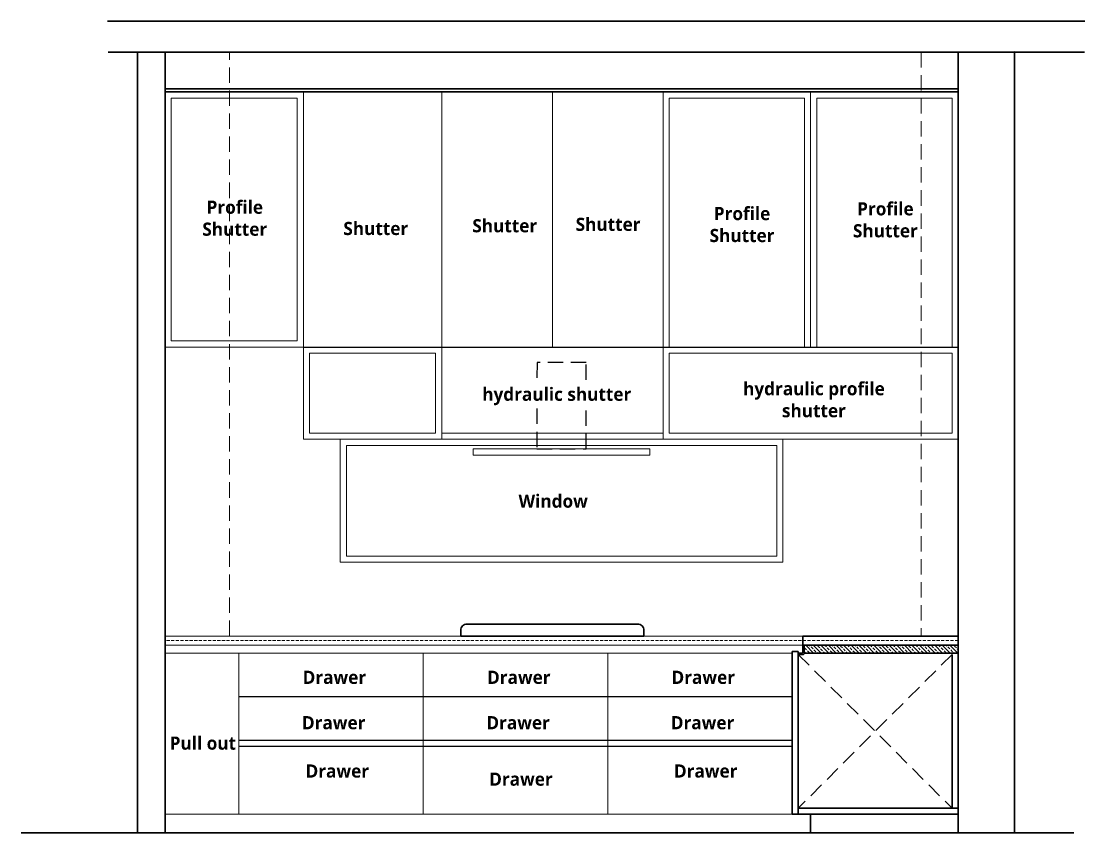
# Model space of a CAD drawing. Header units: millimetres. Extents: x 56222 to 3066687, y -650199 to -121287.
# Drawn here: x 139431.4 to 139604.4, y -183066.5 to -182934.5 of the extents above; entities that cross this region are included whole.
import ezdxf

# ---------------------------------------------------------------- set-up
doc = ezdxf.new("R2010")
doc.units = ezdxf.units.MM
doc.header["$MEASUREMENT"] = 0
doc.linetypes.add('DASHED', pattern=[0.75, 0.5, -0.25])
doc.linetypes.add('DASHED2', pattern=[0.375, 0.25, -0.125])
for name, color, linetype, lineweight in [('ELEVATION', 250, 'Continuous', 9), ('FIRST FLOOR ( DW_RAIL )', 7, 'Continuous', 9), ('FURNI', 25, 'Continuous', 5), ('FURNITURE', 32, 'Continuous', 9), ('Labelling', 1, 'Continuous', 25), ('SECTION ( SLAB PLine )', 104, 'Continuous', 30), ('Text', 7, 'Continuous', 15), ('XX~SLAB ( BEAM )~ ( DIM )', 7, 'Continuous', 9)]:
    doc.layers.add(name, color=color, linetype=linetype, lineweight=lineweight)
doc.layers.add('hatch', color=250, linetype='Continuous', lineweight=9, transparency=0.5)
doc.layers.add('str coll', color=6, linetype='Continuous')
doc.styles.get("Standard").update_dxf_attribs({"font": 'arial.ttf', "height": 6})

msp = doc.modelspace()

# ---------------------------------------------------------------- hatches: boundary and pattern name
at = {"layer": 'hatch', "transparency": 33554651}
h = msp.add_hatch(dxfattribs=at)
h.set_pattern_fill('ANSI33', color=256, scale=3.493167, angle=90, style=0)
h.set_pattern_definition([(135, (-5355707.0913, 4413352.0093), (-0.61751058278, -0.61751058278), []), (135, (-5355707.0913, 4413352.6268), (-0.61751058278, -0.61751058278), [0.43664592054, -0.21832296027])])
h.paths.add_polyline_path([(139583.789, -183037.302), (139583.789, -183036.017), (139558.74, -183036.023), (139558.74, -183037.308)])

# ---------------------------------------------------------------- linework, layer by layer
at = {"layer": 'ELEVATION', "lineweight": 30}
msp.add_lwpolyline([(139502.9, -183034.517), (139502.9, -183033.581, -0.4142136), (139503.9, -183032.581), (139531.679, -183032.581, -0.4142136), (139532.679, -183033.581), (139532.679, -183034.517)], format="xyb", close=True, dxfattribs=at)
at = {"layer": 'FIRST FLOOR ( DW_RAIL )', "lineweight": 0}
msp.add_line((139559.782, -183063.517), (139556.789, -183063.517), dxfattribs=at)
at = {"layer": 'FURNI', "lineweight": 0}
for p, q in [((139455.789, -182986.517), (139476.289, -182986.517)), ((139454.789, -182987.517), (139477.289, -182987.517))]:
    msp.add_line(p, q, dxfattribs=at)
for points in [[(139455.789, -182947.017), (139476.289, -182947.017), (139476.289, -182986.517), (139455.789, -182986.517)], [(139536.789, -182947.017), (139558.789, -182947.017), (139558.789, -182987.517), (139536.789, -182987.517)], [(139560.789, -182947.017), (139582.789, -182947.017), (139582.789, -182987.517), (139560.789, -182987.517)], [(139536.789, -182988.517), (139582.789, -182988.517), (139582.789, -183001.517), (139536.789, -183001.517)]]:
    msp.add_lwpolyline(points, close=True, dxfattribs=at)
at = {"layer": 'FURNITURE', "lineweight": 0}
for p, q in [((139477.289, -182946.017), (139477.289, -182987.517)), ((139499.789, -182946.017), (139499.789, -182987.517)), ((139517.809, -182946.017), (139517.809, -182987.517)), ((139535.789, -182946.017), (139535.789, -182987.517)), ((139559.789, -182946.017), (139559.789, -182987.517)), ((139477.289, -182987.517), (139583.789, -182987.517)), ((139535.789, -183001.517), (139499.789, -183001.517)), ((139535.789, -183002.517), (139477.289, -183002.517)), ((139454.789, -183063.517), (139454.789, -183036.016)), ((139454.789, -183063.517), (139454.789, -183036.016)), ((139466.793, -183037.304), (139454.789, -183037.305)), ((139558.74, -183037.305), (139583.789, -183037.305)), ((139454.789, -183063.517), (139556.791, -183063.517))]:
    msp.add_line(p, q, dxfattribs=at)
at = {"layer": 'FURNITURE', "lineweight": 25}
for p, q in [((139477.289, -182987.517), (139583.789, -182987.517)), ((139466.793, -183051.456), (139556.789, -183051.456)), ((139466.793, -183052.456), (139556.789, -183052.456))]:
    msp.add_line(p, q, dxfattribs=at)
at = {"layer": 'FURNITURE', "color": 0, "lineweight": 0}
for p, q in [((139454.789, -183034.517), (139583.789, -183034.517)), ((139454.789, -183036.016), (139583.789, -183036.016))]:
    msp.add_line(p, q, dxfattribs=at)
at = {"layer": 'FURNITURE', "color": 0, "lineweight": 30, "ltscale": 0.4}
for p, q in [((139583.789, -183034.517), (139558.54, -183034.517)), ((139558.54, -183034.517), (139558.54, -183036.017)), ((139558.54, -183034.517), (139558.54, -183036.017)), ((139558.54, -183036.017), (139583.789, -183036.017)), ((139558.54, -183036.017), (139583.789, -183036.017))]:
    msp.add_line(p, q, dxfattribs=at)
at = {"layer": 'FURNITURE', "linetype": 'DASHED', "lineweight": 0}
msp.add_line((139583.789, -183035.267), (139454.789, -183035.267), dxfattribs=at)
at = {"layer": 'FURNITURE', "lineweight": 30, "ltscale": 0.4}
for p, q in [((139556.789, -183063.517), (139556.79, -183037.017)), ((139557.789, -183037.017), (139556.789, -183037.017)), ((139557.789, -183063.517), (139557.789, -183037.017)), ((139582.789, -183062.518), (139582.789, -183037.517)), ((139583.789, -183066.517), (139583.789, -183037.517)), ((139556.789, -183063.517), (139557.662, -183063.517)), ((139559.789, -183063.517), (139559.789, -183066.517))]:
    msp.add_line(p, q, dxfattribs=at)
at = {"layer": 'FURNITURE', "color": 251, "linetype": 'DASHED2', "lineweight": 25, "ltscale": 10, "true_color": 0x636466}
for p, q in [((139557.789, -183037.517), (139582.789, -183062.518)), ((139582.789, -183037.517), (139557.789, -183062.518))]:
    msp.add_line(p, q, dxfattribs=at)
at = {"layer": 'FURNITURE', "lineweight": 30}
msp.add_line((139558.74, -183037.305), (139583.789, -183037.305), dxfattribs=at)
at = {"layer": 'FURNITURE', "lineweight": -3}
for p, q in [((139466.788, -183044.38), (139496.79, -183044.38)), ((139496.79, -183044.38), (139526.792, -183044.38)), ((139526.787, -183044.38), (139556.789, -183044.38))]:
    msp.add_line(p, q, dxfattribs=at)
at = {"layer": 'FURNITURE', "lineweight": 0}
for points in [[(139477.289, -182987.517), (139499.789, -182987.517), (139499.789, -183002.517), (139477.289, -183002.517)], [(139535.789, -182987.517), (139583.789, -182987.517), (139583.789, -183002.517), (139535.789, -183002.517)], [(139478.289, -182988.517), (139498.789, -182988.517), (139498.789, -183001.517), (139478.289, -183001.517)], [(139483.289, -183002.517), (139555.289, -183002.517), (139555.289, -183022.517), (139483.289, -183022.517)], [(139484.289, -183003.517), (139554.289, -183003.517), (139554.289, -183021.517), (139484.289, -183021.517)], [(139466.793, -183037.304), (139496.79, -183037.304), (139496.79, -183063.516), (139466.793, -183063.516)], [(139496.79, -183037.302), (139526.787, -183037.302), (139526.787, -183063.515), (139496.79, -183063.515)], [(139526.792, -183037.301), (139556.789, -183037.301), (139556.789, -183063.513), (139526.792, -183063.513)]]:
    msp.add_lwpolyline(points, close=True, dxfattribs=at)
at = {"layer": 'FURNITURE', "color": 18, "linetype": 'DASHED2', "lineweight": 25, "ltscale": 10, "true_color": 0x000000}
msp.add_lwpolyline([(139515.269, -183004.081), (139523.269, -183004.081), (139523.289, -182990.029), (139515.289, -182990.029)], close=True, dxfattribs=at)
at = {"layer": 'FURNITURE'}
msp.add_lwpolyline([(139504.88, -183004.081), (139533.659, -183004.081), (139533.659, -183005.096), (139504.88, -183005.096)], close=True, dxfattribs=at)
at = {"layer": 'FURNITURE', "lineweight": 30, "ltscale": 0.4}
msp.add_lwpolyline([(139557.789, -183037.317), (139558.34, -183037.317, 0.4142136), (139558.54, -183037.117), (139558.54, -183036.017), (139558.74, -183036.017), (139558.74, -183037.317, -0.4142136), (139558.54, -183037.517), (139557.789, -183037.517)], format="xyb", close=True, dxfattribs=at)
msp.add_lwpolyline([(139557.662, -183063.517), (139583.789, -183063.518), (139583.789, -183062.518), (139557.789, -183062.517), (139557.789, -183063.517)], dxfattribs=at)
at = {"layer": 'Labelling', "color": 251, "linetype": 'DASHED2', "lineweight": 0, "ltscale": 10, "true_color": 0x636466}
for p, q in [((139465.289, -183034.517), (139465.289, -182939.517)), ((139577.789, -182939.517), (139577.789, -183034.517))]:
    msp.add_line(p, q, dxfattribs=at)
at = {"layer": 'SECTION ( SLAB PLine )', "color": 1}
for p, q in [((139445.41, -182934.517), (139604.377, -182934.517)), ((139445.516, -182939.517), (139604.338, -182939.517))]:
    msp.add_line(p, q, dxfattribs=at)
at = {"layer": 'str coll', "lineweight": 30}
for p, q in [((139454.789, -182945.517), (139583.789, -182945.517)), ((139454.789, -182946.017), (139583.789, -182946.017))]:
    msp.add_line(p, q, dxfattribs=at)
at = {"layer": 'XX~SLAB ( BEAM )~ ( DIM )', "color": 242, "lineweight": 30, "true_color": 0xcd2027}
msp.add_line((139431.401, -183066.517), (139602.627, -183066.517), dxfattribs=at)
at = {"layer": 'XX~SLAB ( BEAM )~ ( DIM )', "lineweight": 30}
for points in [[(139450.289, -182939.517), (139454.789, -182939.517), (139454.789, -183066.517), (139450.289, -183066.517)], [(139583.789, -182939.517), (139592.957, -182939.511), (139592.957, -183066.511), (139583.789, -183066.517)]]:
    msp.add_lwpolyline(points, close=True, dxfattribs=at)

# ---------------------------------------------------------------- texts
at = {"layer": 'Text', "ltscale": 20, "char_height": 2.14365, "attachment_point": 1}
for s, insert, width in [('\\pxqc;{\\fMalgun Gothic|b1|i0|c0|p34;\\C1;Profile Shutter}', (139456.58, -182963.69), 19.10275), ('\\pxqc;{\\fMalgun Gothic|b1|i0|c0|p34;\\C1;Profile Shutter}', (139562.402, -182963.952), 19.10275), ('\\pxqc;{\\fMalgun Gothic|b1|i0|c0|p34;\\C1;Profile Shutter}', (139539.086, -182964.723), 19.10275), ('\\pxqc;{\\fMalgun Gothic|b1|i0|c0|p34;\\C1;Shutter}', (139479.515, -182967.15), 19.10275), ('\\pxqc;{\\fMalgun Gothic|b1|i0|c0|p34;\\C1;Shutter}', (139500.492, -182966.708), 19.10275), ('\\pxqc;{\\fMalgun Gothic|b1|i0|c0|p34;\\C1;Shutter}', (139517.302, -182966.474), 19.10275), ('\\pxqc;{\\fMalgun Gothic|b1|i0|c0|p34;\\C1;Window}', (139508.368, -183011.503), 19.10275), ('{\\fMalgun Gothic|b1|i0|c0|p34;\\C1;Drawer}', (139477.164, -183040.168), 39.27782), ('{\\fMalgun Gothic|b1|i0|c0|p34;\\C1;Drawer}', (139507.166, -183040.168), 39.27782), ('{\\fMalgun Gothic|b1|i0|c0|p34;\\C1;Drawer}', (139537.164, -183040.168), 39.27782), ('{\\fMalgun Gothic|b1|i0|c0|p34;\\C1;Drawer}', (139477.051, -183047.55), 39.27782), ('{\\fMalgun Gothic|b1|i0|c0|p34;\\C1;Drawer}', (139507.053, -183047.55), 39.27782), ('{\\fMalgun Gothic|b1|i0|c0|p34;\\C1;Drawer}', (139537.05, -183047.55), 39.27782), ('{\\fMalgun Gothic|b1|i0|c0|p34;\\C1;Pull out}', (139455.543, -183050.868), 39.27782), ('{\\fMalgun Gothic|b1|i0|c0|p34;\\C1;Drawer}', (139477.641, -183055.411), 39.27782), ('{\\fMalgun Gothic|b1|i0|c0|p34;\\C1;Drawer}', (139537.562, -183055.407), 39.27782), ('{\\fMalgun Gothic|b1|i0|c0|p34;\\C1;Drawer}', (139507.509, -183056.727), 39.27782)]:
    msp.add_mtext(s, dxfattribs=dict(at, insert=insert, width=width))

# ---------------------------------------------------------------- next in the draw order: texts
at = {"layer": 'Text', "ltscale": 20, "char_height": 2.14365, "width": 27.04064, "attachment_point": 1, "bg_fill": 2}
for s, insert in [('{\\fMalgun Gothic|b1|i0|c0|p34;\\C1;hydraulic shutter }', (139506.382, -182994.116)), ('\\pxqc;{\\fMalgun Gothic|b1|i0|c0|p34;\\C1;hydraulic profile shutter }', (139546.811, -182993.22))]:
    msp.add_mtext(s, dxfattribs=dict(at, insert=insert))

doc.saveas('drawing.dxf')
